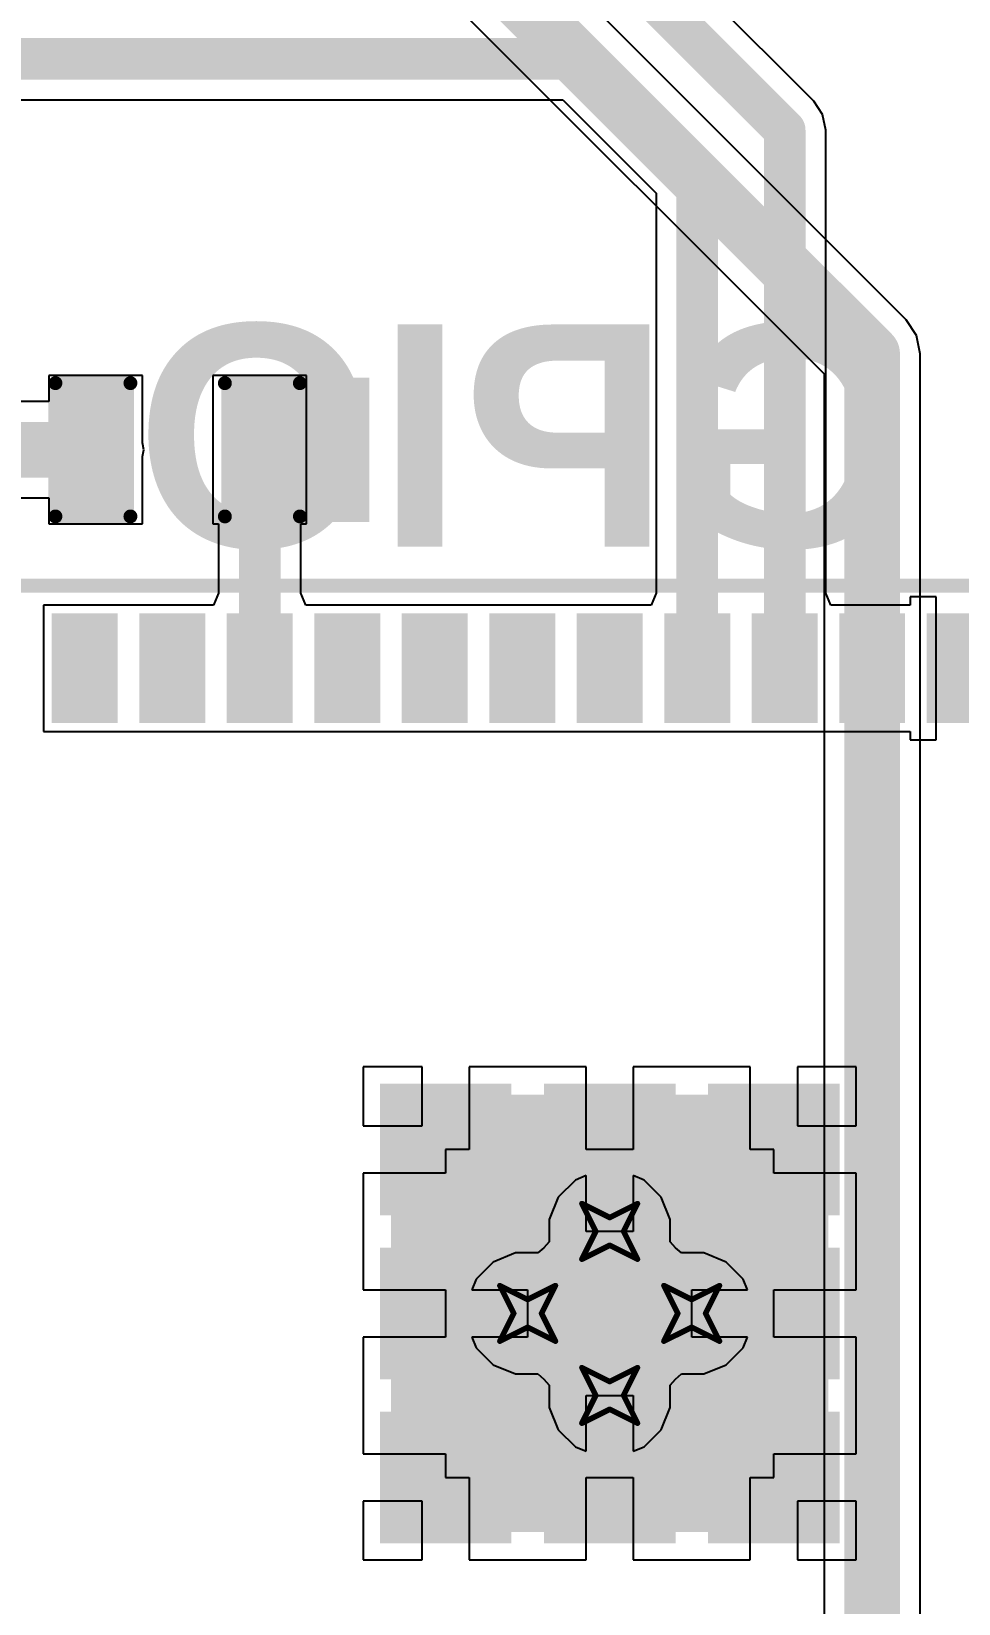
# Model space of a CAD drawing. Header units: inches. Extents: x -0.4 to 12.9, y -0.9 to 6.
# Drawn here: x 2.653 to 2.986, y 1.544 to 2.11 of the extents above; entities that cross this region are included whole.
import ezdxf

# ---------------------------------------------------------------- set-up
doc = ezdxf.new("R2010")
doc.units = ezdxf.units.IN
doc.header["$MEASUREMENT"] = 0
for name, color, linetype in [('Bottom Layer', 5, 'Continuous'), ('Bottom Overlay', 54, 'Continuous'), ('Bottom Paste', 16, 'Continuous'), ('Bottom Solder', 6, 'Continuous'), ('Drill Drawing', 1, 'Continuous'), ('Keep-Out Layer', 6, 'Continuous'), ('Top Layer', 1, 'Continuous'), ('Top Solder', 216, 'Continuous'), ('Via Holes', 16, 'Continuous')]:
    doc.layers.add(name, color=color, linetype=linetype)
doc.styles.add('Arial_Bold', font='', dxfattribs={"height": 0.2})
doc.styles.get('Arial_Bold').set_extended_font_data('Arial', bold=True)

# ---------------------------------------------------------------- blocks, each defined once
blk = doc.blocks.new('ESP32_MINI_1_N4_B_5')
at = {"layer": 'Bottom Layer'}
for points in [[(-0.2126, 0.22244), (-0.2126, 0.25394), (-0.19685, 0.25394), (-0.19685, 0.22244)], [(-0.1811, 0.22244), (-0.1811, 0.25394), (-0.16535, 0.25394), (-0.16535, 0.22244)], [(-0.14961, 0.22244), (-0.14961, 0.25394), (-0.13386, 0.25394), (-0.13386, 0.22244)], [(-0.11811, 0.22244), (-0.11811, 0.25394), (-0.10236, 0.25394), (-0.10236, 0.22244)], [(-0.08661, 0.22244), (-0.08661, 0.25394), (-0.07087, 0.25394), (-0.07087, 0.22244)], [(-0.05512, 0.22244), (-0.05512, 0.25394), (-0.03937, 0.25394), (-0.03937, 0.22244)], [(-0.02362, 0.22244), (-0.02362, 0.25394), (-0.00787, 0.25394), (-0.00787, 0.22244)], [(0.00787, 0.22244), (0.00787, 0.25394), (0.02362, 0.25394), (0.02362, 0.22244)], [(0.03937, 0.22244), (0.03937, 0.25394), (0.05512, 0.25394), (0.05512, 0.22244)], [(0.07087, 0.22244), (0.07087, 0.25394), (0.08661, 0.25394), (0.08661, 0.22244)], [(0.10236, 0.22244), (0.10236, 0.25394), (0.11811, 0.25394), (0.11811, 0.22244)], [(0.13386, 0.22244), (0.13386, 0.25394), (0.14961, 0.25394), (0.14961, 0.22244)], [(0.16535, 0.22244), (0.16535, 0.25394), (0.1811, 0.25394), (0.1811, 0.22244)], [(0.19685, 0.22244), (0.19685, 0.25394), (0.2126, 0.25394), (0.2126, 0.22244)], [(-0.24803, 0.19685), (-0.21654, 0.19685), (-0.21654, 0.1811), (-0.24803, 0.1811)], [(0.21654, 0.19685), (0.24803, 0.19685), (0.24803, 0.1811), (0.21654, 0.1811)], [(-0.24803, 0.16535), (-0.21654, 0.16535), (-0.21654, 0.14961), (-0.24803, 0.14961)], [(0.21654, 0.16535), (0.24803, 0.16535), (0.24803, 0.14961), (0.21654, 0.14961)], [(-0.24803, 0.13386), (-0.21654, 0.13386), (-0.21654, 0.11811), (-0.24803, 0.11811)], [(0.21654, 0.13386), (0.24803, 0.13386), (0.24803, 0.11811), (0.21654, 0.11811)], [(-0.24803, 0.10236), (-0.21654, 0.10236), (-0.21654, 0.08661), (-0.24803, 0.08661)], [(0.21654, 0.10236), (0.24803, 0.10236), (0.24803, 0.08661), (0.21654, 0.08661)], [(-0.07874, 0.03937), (-0.07874, 0.07874), (-0.03937, 0.07874), (-0.03937, 0.03937)], [(-0.01969, 0.03937), (-0.01969, 0.07874), (0.01969, 0.07874), (0.01969, 0.03937)], [(0.03937, 0.03937), (0.03937, 0.07874), (0.07874, 0.07874), (0.07874, 0.03937)], [(-0.24803, 0.07087), (-0.21654, 0.07087), (-0.21654, 0.05512), (-0.24803, 0.05512)], [(0.21654, 0.07087), (0.24803, 0.07087), (0.24803, 0.05512), (0.21654, 0.05512)], [(-0.24803, 0.03937), (-0.21654, 0.03937), (-0.21654, 0.02362), (-0.24803, 0.02362)], [(0.21654, 0.03937), (0.24803, 0.03937), (0.24803, 0.02362), (0.21654, 0.02362)], [(-0.03937, -0.01969), (-0.07874, -0.01969), (-0.07874, 0.01969), (-0.03937, 0.01969)], [(-0.01969, 0.01969), (0.01969, 0.01969), (0.01969, -0.01969), (-0.01969, -0.01969)], [(0.03937, 0.01969), (0.07874, 0.01969), (0.07874, -0.01969), (0.03937, -0.01969)], [(-0.24803, 0.00787), (-0.21654, 0.00787), (-0.21654, -0.00787), (-0.24803, -0.00787)], [(0.21654, 0.00787), (0.24803, 0.00787), (0.24803, -0.00787), (0.21654, -0.00787)], [(-0.24803, -0.02362), (-0.21654, -0.02362), (-0.21654, -0.03937), (-0.24803, -0.03937)], [(0.21654, -0.02362), (0.24803, -0.02362), (0.24803, -0.03937), (0.21654, -0.03937)], [(-0.03937, -0.03937), (-0.03937, -0.07874), (-0.07874, -0.07874), (-0.07874, -0.03937)], [(0.01969, -0.03937), (0.01969, -0.07874), (-0.01969, -0.07874), (-0.01969, -0.03937)], [(0.07874, -0.03937), (0.07874, -0.07874), (0.03937, -0.07874), (0.03937, -0.03937)], [(-0.24803, -0.05512), (-0.21654, -0.05512), (-0.21654, -0.07087), (-0.24803, -0.07087)], [(0.21654, -0.05512), (0.24803, -0.05512), (0.24803, -0.07087), (0.21654, -0.07087)], [(-0.24803, -0.08661), (-0.21654, -0.08661), (-0.21654, -0.10236), (-0.24803, -0.10236)], [(0.21654, -0.08661), (0.24803, -0.08661), (0.24803, -0.10236), (0.21654, -0.10236)], [(-0.24803, -0.11811), (-0.21654, -0.11811), (-0.21654, -0.13386), (-0.24803, -0.13386)], [(0.21654, -0.11811), (0.24803, -0.11811), (0.24803, -0.13386), (0.21654, -0.13386)], [(-0.24803, -0.14961), (-0.21654, -0.14961), (-0.21654, -0.16535), (-0.24803, -0.16535)], [(0.21654, -0.14961), (0.24803, -0.14961), (0.24803, -0.16535), (0.21654, -0.16535)], [(-0.24803, -0.1811), (-0.21654, -0.1811), (-0.21654, -0.19685), (-0.24803, -0.19685)], [(0.21654, -0.1811), (0.24803, -0.1811), (0.24803, -0.19685), (0.21654, -0.19685)], [(-0.19685, -0.22244), (-0.19685, -0.25394), (-0.2126, -0.25394), (-0.2126, -0.22244)], [(-0.16535, -0.22244), (-0.16535, -0.25394), (-0.1811, -0.25394), (-0.1811, -0.22244)], [(-0.13386, -0.22244), (-0.13386, -0.25394), (-0.14961, -0.25394), (-0.14961, -0.22244)], [(-0.10236, -0.22244), (-0.10236, -0.25394), (-0.11811, -0.25394), (-0.11811, -0.22244)], [(-0.07087, -0.22244), (-0.07087, -0.25394), (-0.08661, -0.25394), (-0.08661, -0.22244)], [(-0.03937, -0.22244), (-0.03937, -0.25394), (-0.05512, -0.25394), (-0.05512, -0.22244)], [(-0.00787, -0.22244), (-0.00787, -0.25394), (-0.02362, -0.25394), (-0.02362, -0.22244)], [(0.02362, -0.22244), (0.02362, -0.25394), (0.00787, -0.25394), (0.00787, -0.22244)], [(0.05512, -0.22244), (0.05512, -0.25394), (0.03937, -0.25394), (0.03937, -0.22244)], [(0.08661, -0.22244), (0.08661, -0.25394), (0.07087, -0.25394), (0.07087, -0.22244)], [(0.11811, -0.22244), (0.11811, -0.25394), (0.10236, -0.25394), (0.10236, -0.22244)], [(0.14961, -0.22244), (0.14961, -0.25394), (0.13386, -0.25394), (0.13386, -0.22244)], [(0.1811, -0.22244), (0.1811, -0.25394), (0.16535, -0.25394), (0.16535, -0.22244)], [(0.2126, -0.22244), (0.2126, -0.25394), (0.19685, -0.25394), (0.19685, -0.22244)]]:
    blk.add_hatch(color=5, dxfattribs=at).paths.add_polyline_path(points)
at = {"layer": 'Bottom Overlay'}
for points in [[(-0.21202, -0.20173), (-0.19402, -0.20173), (-0.19402, -0.1761), (-0.21202, -0.1761)], [(-0.213, -0.46499), (-0.185, -0.46499), (-0.185, -0.30099), (-0.213, -0.30099)], [(-0.116, -0.30099), (-0.144, -0.30099), (-0.144, -0.46499), (-0.116, -0.46499)], [(-0.04, -0.38599), (0.06, -0.38599), (0.06, -0.36499), (-0.04, -0.36499)], [(-0.04, -0.36499), (-0.04, -0.46499), (-0.019, -0.46499), (-0.019, -0.36499)], [(0.039, -0.36499), (0.039, -0.46499), (0.06, -0.46499), (0.06, -0.36499)], [(0.118, -0.38599), (0.218, -0.38599), (0.218, -0.36499), (0.118, -0.36499)], [(0.139, -0.46499), (0.139, -0.36499), (0.118, -0.36499), (0.118, -0.46499)], [(0.197, -0.36499), (0.197, -0.46499), (0.218, -0.46499), (0.218, -0.36499)], [(-0.213, -0.46499), (-0.116, -0.46499), (-0.116, -0.44399), (-0.213, -0.44399)], [(-0.119, -0.46499), (-0.019, -0.46499), (-0.019, -0.44399), (-0.119, -0.44399)], [(0.039, -0.46499), (0.139, -0.46499), (0.139, -0.44399), (0.039, -0.44399)]]:
    blk.add_hatch(color=54, dxfattribs=at).paths.add_polyline_path(points)
at = {"layer": 'Bottom Paste'}
for points in [[(-0.2126, 0.22244), (-0.2126, 0.25394), (-0.19685, 0.25394), (-0.19685, 0.22244)], [(-0.1811, 0.22244), (-0.1811, 0.25394), (-0.16535, 0.25394), (-0.16535, 0.22244)], [(-0.14961, 0.22244), (-0.14961, 0.25394), (-0.13386, 0.25394), (-0.13386, 0.22244)], [(-0.11811, 0.22244), (-0.11811, 0.25394), (-0.10236, 0.25394), (-0.10236, 0.22244)], [(-0.08661, 0.22244), (-0.08661, 0.25394), (-0.07087, 0.25394), (-0.07087, 0.22244)], [(-0.05512, 0.22244), (-0.05512, 0.25394), (-0.03937, 0.25394), (-0.03937, 0.22244)], [(-0.02362, 0.22244), (-0.02362, 0.25394), (-0.00787, 0.25394), (-0.00787, 0.22244)], [(0.00787, 0.22244), (0.00787, 0.25394), (0.02362, 0.25394), (0.02362, 0.22244)], [(0.03937, 0.22244), (0.03937, 0.25394), (0.05512, 0.25394), (0.05512, 0.22244)], [(0.07087, 0.22244), (0.07087, 0.25394), (0.08661, 0.25394), (0.08661, 0.22244)], [(0.10236, 0.22244), (0.10236, 0.25394), (0.11811, 0.25394), (0.11811, 0.22244)], [(0.13386, 0.22244), (0.13386, 0.25394), (0.14961, 0.25394), (0.14961, 0.22244)], [(0.16535, 0.22244), (0.16535, 0.25394), (0.1811, 0.25394), (0.1811, 0.22244)], [(0.19685, 0.22244), (0.19685, 0.25394), (0.2126, 0.25394), (0.2126, 0.22244)], [(-0.24803, 0.19685), (-0.21654, 0.19685), (-0.21654, 0.1811), (-0.24803, 0.1811)], [(0.21654, 0.19685), (0.24803, 0.19685), (0.24803, 0.1811), (0.21654, 0.1811)], [(-0.24803, 0.16535), (-0.21654, 0.16535), (-0.21654, 0.14961), (-0.24803, 0.14961)], [(0.21654, 0.16535), (0.24803, 0.16535), (0.24803, 0.14961), (0.21654, 0.14961)], [(-0.24803, 0.13386), (-0.21654, 0.13386), (-0.21654, 0.11811), (-0.24803, 0.11811)], [(0.21654, 0.13386), (0.24803, 0.13386), (0.24803, 0.11811), (0.21654, 0.11811)], [(-0.24803, 0.10236), (-0.21654, 0.10236), (-0.21654, 0.08661), (-0.24803, 0.08661)], [(0.21654, 0.10236), (0.24803, 0.10236), (0.24803, 0.08661), (0.21654, 0.08661)], [(-0.07874, 0.03937), (-0.07874, 0.07874), (-0.03937, 0.07874), (-0.03937, 0.03937)], [(-0.01969, 0.03937), (-0.01969, 0.07874), (0.01969, 0.07874), (0.01969, 0.03937)], [(0.03937, 0.03937), (0.03937, 0.07874), (0.07874, 0.07874), (0.07874, 0.03937)], [(-0.24803, 0.07087), (-0.21654, 0.07087), (-0.21654, 0.05512), (-0.24803, 0.05512)], [(0.21654, 0.07087), (0.24803, 0.07087), (0.24803, 0.05512), (0.21654, 0.05512)], [(-0.24803, 0.03937), (-0.21654, 0.03937), (-0.21654, 0.02362), (-0.24803, 0.02362)], [(0.21654, 0.03937), (0.24803, 0.03937), (0.24803, 0.02362), (0.21654, 0.02362)], [(-0.03937, -0.01969), (-0.07874, -0.01969), (-0.07874, 0.01969), (-0.03937, 0.01969)], [(-0.01969, 0.01969), (0.01969, 0.01969), (0.01969, -0.01969), (-0.01969, -0.01969)], [(0.03937, 0.01969), (0.07874, 0.01969), (0.07874, -0.01969), (0.03937, -0.01969)], [(-0.24803, 0.00787), (-0.21654, 0.00787), (-0.21654, -0.00787), (-0.24803, -0.00787)], [(0.21654, 0.00787), (0.24803, 0.00787), (0.24803, -0.00787), (0.21654, -0.00787)], [(-0.24803, -0.02362), (-0.21654, -0.02362), (-0.21654, -0.03937), (-0.24803, -0.03937)], [(0.21654, -0.02362), (0.24803, -0.02362), (0.24803, -0.03937), (0.21654, -0.03937)], [(-0.03937, -0.03937), (-0.03937, -0.07874), (-0.07874, -0.07874), (-0.07874, -0.03937)], [(0.01969, -0.03937), (0.01969, -0.07874), (-0.01969, -0.07874), (-0.01969, -0.03937)], [(0.07874, -0.03937), (0.07874, -0.07874), (0.03937, -0.07874), (0.03937, -0.03937)], [(-0.24803, -0.05512), (-0.21654, -0.05512), (-0.21654, -0.07087), (-0.24803, -0.07087)], [(0.21654, -0.05512), (0.24803, -0.05512), (0.24803, -0.07087), (0.21654, -0.07087)], [(-0.24803, -0.08661), (-0.21654, -0.08661), (-0.21654, -0.10236), (-0.24803, -0.10236)], [(0.21654, -0.08661), (0.24803, -0.08661), (0.24803, -0.10236), (0.21654, -0.10236)], [(-0.24803, -0.11811), (-0.21654, -0.11811), (-0.21654, -0.13386), (-0.24803, -0.13386)], [(0.21654, -0.11811), (0.24803, -0.11811), (0.24803, -0.13386), (0.21654, -0.13386)], [(-0.24803, -0.14961), (-0.21654, -0.14961), (-0.21654, -0.16535), (-0.24803, -0.16535)], [(0.21654, -0.14961), (0.24803, -0.14961), (0.24803, -0.16535), (0.21654, -0.16535)], [(-0.24803, -0.1811), (-0.21654, -0.1811), (-0.21654, -0.19685), (-0.24803, -0.19685)], [(0.21654, -0.1811), (0.24803, -0.1811), (0.24803, -0.19685), (0.21654, -0.19685)], [(-0.19685, -0.22244), (-0.19685, -0.25394), (-0.2126, -0.25394), (-0.2126, -0.22244)], [(-0.16535, -0.22244), (-0.16535, -0.25394), (-0.1811, -0.25394), (-0.1811, -0.22244)], [(-0.13386, -0.22244), (-0.13386, -0.25394), (-0.14961, -0.25394), (-0.14961, -0.22244)], [(-0.10236, -0.22244), (-0.10236, -0.25394), (-0.11811, -0.25394), (-0.11811, -0.22244)], [(-0.07087, -0.22244), (-0.07087, -0.25394), (-0.08661, -0.25394), (-0.08661, -0.22244)], [(-0.03937, -0.22244), (-0.03937, -0.25394), (-0.05512, -0.25394), (-0.05512, -0.22244)], [(-0.00787, -0.22244), (-0.00787, -0.25394), (-0.02362, -0.25394), (-0.02362, -0.22244)], [(0.02362, -0.22244), (0.02362, -0.25394), (0.00787, -0.25394), (0.00787, -0.22244)], [(0.05512, -0.22244), (0.05512, -0.25394), (0.03937, -0.25394), (0.03937, -0.22244)], [(0.08661, -0.22244), (0.08661, -0.25394), (0.07087, -0.25394), (0.07087, -0.22244)], [(0.11811, -0.22244), (0.11811, -0.25394), (0.10236, -0.25394), (0.10236, -0.22244)], [(0.14961, -0.22244), (0.14961, -0.25394), (0.13386, -0.25394), (0.13386, -0.22244)], [(0.1811, -0.22244), (0.1811, -0.25394), (0.16535, -0.25394), (0.16535, -0.22244)], [(0.2126, -0.22244), (0.2126, -0.25394), (0.19685, -0.25394), (0.19685, -0.22244)]]:
    blk.add_hatch(color=16, dxfattribs=at).paths.add_polyline_path(points)
at = {"layer": 'Bottom Solder'}
for points in [[(-0.2166, 0.21844), (-0.2166, 0.25794), (-0.19285, 0.25794), (-0.19285, 0.21844)], [(-0.1851, 0.21844), (-0.1851, 0.25794), (-0.16135, 0.25794), (-0.16135, 0.21844)], [(-0.15361, 0.21844), (-0.15361, 0.25794), (-0.12986, 0.25794), (-0.12986, 0.21844)], [(-0.12211, 0.21844), (-0.12211, 0.25794), (-0.09836, 0.25794), (-0.09836, 0.21844)], [(-0.09061, 0.21844), (-0.09061, 0.25794), (-0.06687, 0.25794), (-0.06687, 0.21844)], [(-0.05912, 0.21844), (-0.05912, 0.25794), (-0.03537, 0.25794), (-0.03537, 0.21844)], [(-0.02762, 0.21844), (-0.02762, 0.25794), (-0.00387, 0.25794), (-0.00387, 0.21844)], [(0.00387, 0.21844), (0.00387, 0.25794), (0.02762, 0.25794), (0.02762, 0.21844)], [(0.03537, 0.21844), (0.03537, 0.25794), (0.05912, 0.25794), (0.05912, 0.21844)], [(0.06687, 0.21844), (0.06687, 0.25794), (0.09061, 0.25794), (0.09061, 0.21844)], [(0.09836, 0.21844), (0.09836, 0.25794), (0.12211, 0.25794), (0.12211, 0.21844)], [(0.12986, 0.21844), (0.12986, 0.25794), (0.15361, 0.25794), (0.15361, 0.21844)], [(0.16135, 0.21844), (0.16135, 0.25794), (0.1851, 0.25794), (0.1851, 0.21844)], [(0.19285, 0.21844), (0.19285, 0.25794), (0.2166, 0.25794), (0.2166, 0.21844)], [(-0.25203, 0.20085), (-0.21254, 0.20085), (-0.21254, 0.1771), (-0.25203, 0.1771)], [(0.21254, 0.20085), (0.25203, 0.20085), (0.25203, 0.1771), (0.21254, 0.1771)], [(-0.25203, 0.16935), (-0.21254, 0.16935), (-0.21254, 0.14561), (-0.25203, 0.14561)], [(0.21254, 0.16935), (0.25203, 0.16935), (0.25203, 0.14561), (0.21254, 0.14561)], [(-0.25203, 0.13786), (-0.21254, 0.13786), (-0.21254, 0.11411), (-0.25203, 0.11411)], [(0.21254, 0.13786), (0.25203, 0.13786), (0.25203, 0.11411), (0.21254, 0.11411)], [(-0.25203, 0.10636), (-0.21254, 0.10636), (-0.21254, 0.08261), (-0.25203, 0.08261)], [(0.21254, 0.10636), (0.25203, 0.10636), (0.25203, 0.08261), (0.21254, 0.08261)], [(-0.08274, 0.03537), (-0.08274, 0.08274), (-0.03537, 0.08274), (-0.03537, 0.03537)], [(-0.02369, 0.03537), (-0.02369, 0.08274), (0.02369, 0.08274), (0.02369, 0.03537)], [(0.03537, 0.03537), (0.03537, 0.08274), (0.08274, 0.08274), (0.08274, 0.03537)], [(-0.25203, 0.07487), (-0.21254, 0.07487), (-0.21254, 0.05112), (-0.25203, 0.05112)], [(0.21254, 0.07487), (0.25203, 0.07487), (0.25203, 0.05112), (0.21254, 0.05112)], [(-0.25203, 0.04337), (-0.21254, 0.04337), (-0.21254, 0.01962), (-0.25203, 0.01962)], [(0.21254, 0.04337), (0.25203, 0.04337), (0.25203, 0.01962), (0.21254, 0.01962)], [(-0.03537, -0.02369), (-0.08274, -0.02369), (-0.08274, 0.02369), (-0.03537, 0.02369)], [(-0.02369, 0.02369), (0.02369, 0.02369), (0.02369, -0.02369), (-0.02369, -0.02369)], [(0.03537, 0.02369), (0.08274, 0.02369), (0.08274, -0.02369), (0.03537, -0.02369)], [(-0.25203, 0.01187), (-0.21254, 0.01187), (-0.21254, -0.01187), (-0.25203, -0.01187)], [(0.21254, 0.01187), (0.25203, 0.01187), (0.25203, -0.01187), (0.21254, -0.01187)], [(-0.25203, -0.01962), (-0.21254, -0.01962), (-0.21254, -0.04337), (-0.25203, -0.04337)], [(0.21254, -0.01962), (0.25203, -0.01962), (0.25203, -0.04337), (0.21254, -0.04337)], [(-0.03537, -0.03537), (-0.03537, -0.08274), (-0.08274, -0.08274), (-0.08274, -0.03537)], [(0.02369, -0.03537), (0.02369, -0.08274), (-0.02369, -0.08274), (-0.02369, -0.03537)], [(0.08274, -0.03537), (0.08274, -0.08274), (0.03537, -0.08274), (0.03537, -0.03537)], [(-0.25203, -0.05112), (-0.21254, -0.05112), (-0.21254, -0.07487), (-0.25203, -0.07487)], [(0.21254, -0.05112), (0.25203, -0.05112), (0.25203, -0.07487), (0.21254, -0.07487)], [(-0.25203, -0.08261), (-0.21254, -0.08261), (-0.21254, -0.10636), (-0.25203, -0.10636)], [(0.21254, -0.08261), (0.25203, -0.08261), (0.25203, -0.10636), (0.21254, -0.10636)], [(-0.25203, -0.11411), (-0.21254, -0.11411), (-0.21254, -0.13786), (-0.25203, -0.13786)], [(0.21254, -0.11411), (0.25203, -0.11411), (0.25203, -0.13786), (0.21254, -0.13786)], [(-0.25203, -0.14561), (-0.21254, -0.14561), (-0.21254, -0.16935), (-0.25203, -0.16935)], [(0.21254, -0.14561), (0.25203, -0.14561), (0.25203, -0.16935), (0.21254, -0.16935)], [(-0.25203, -0.1771), (-0.21254, -0.1771), (-0.21254, -0.20085), (-0.25203, -0.20085)], [(0.21254, -0.1771), (0.25203, -0.1771), (0.25203, -0.20085), (0.21254, -0.20085)], [(-0.19285, -0.21844), (-0.19285, -0.25794), (-0.2166, -0.25794), (-0.2166, -0.21844)], [(-0.16135, -0.21844), (-0.16135, -0.25794), (-0.1851, -0.25794), (-0.1851, -0.21844)], [(-0.12986, -0.21844), (-0.12986, -0.25794), (-0.15361, -0.25794), (-0.15361, -0.21844)], [(-0.09836, -0.21844), (-0.09836, -0.25794), (-0.12211, -0.25794), (-0.12211, -0.21844)], [(-0.06687, -0.21844), (-0.06687, -0.25794), (-0.09061, -0.25794), (-0.09061, -0.21844)], [(-0.03537, -0.21844), (-0.03537, -0.25794), (-0.05912, -0.25794), (-0.05912, -0.21844)], [(-0.00387, -0.21844), (-0.00387, -0.25794), (-0.02762, -0.25794), (-0.02762, -0.21844)], [(0.02762, -0.21844), (0.02762, -0.25794), (0.00387, -0.25794), (0.00387, -0.21844)], [(0.05912, -0.21844), (0.05912, -0.25794), (0.03537, -0.25794), (0.03537, -0.21844)], [(0.09061, -0.21844), (0.09061, -0.25794), (0.06687, -0.25794), (0.06687, -0.21844)], [(0.12211, -0.21844), (0.12211, -0.25794), (0.09836, -0.25794), (0.09836, -0.21844)], [(0.15361, -0.21844), (0.15361, -0.25794), (0.12986, -0.25794), (0.12986, -0.21844)], [(0.1851, -0.21844), (0.1851, -0.25794), (0.16135, -0.25794), (0.16135, -0.21844)], [(0.2166, -0.21844), (0.2166, -0.25794), (0.19285, -0.25794), (0.19285, -0.21844)]]:
    blk.add_hatch(color=6, dxfattribs=at).paths.add_polyline_path(points)
at = {"layer": 'Keep-Out Layer'}
blk.add_hatch(color=6, dxfattribs=at).paths.add_polyline_path([(-0.259, -0.48099), (0.26, -0.48099), (0.26, -0.28399), (-0.259, -0.28399)])
at = {"layer": 'Bottom Overlay'}
for points in [[(-0.261, 0.268, 0.005, 0.005, 0), (0.262, 0.268, 0.005, 0.005, 0)], [(-0.261, 0.268, 0.005, 0.005, 0), (-0.261, -0.2815, 0.005, 0.005, 0)], [(0.262, 0.268, 0.005, 0.005, 0), (0.262, -0.2815, 0.005, 0.005, 0)], [(-0.262, -0.185, 0.01181, 0.01181, 0), (-0.257, -0.19, 0.01181, 0.01181, 0)], [(-0.262, -0.185, 0.01181, 0.01181, 0), (-0.262, -0.195, 0.01181, 0.01181, 0)], [(-0.257, -0.19, 0.01181, 0.01181, 0), (-0.262, -0.195, 0.01181, 0.01181, 0)], [(-0.261, -0.2815, 0.005, 0.005, 0), (-0.261, -0.483, 0.005, 0.005, 0)], [(-0.261, -0.2815, 0.005, 0.005, 0), (0.2615, -0.2815, 0.005, 0.005, 0)], [(0.262, -0.2815, 0.005, 0.005, 0), (0.262, -0.483, 0.005, 0.005, 0)], [(-0.261, -0.483, 0.005, 0.005, 0), (0.262, -0.483, 0.005, 0.005, 0)]]:
    blk.add_lwpolyline(points, format="xyseb", dxfattribs=at)
for points in [[(-0.26225, 0.268, 0.0025, 0.0025, 1), (-0.25975, 0.268, 0.0025, 0.0025, 1)], [(-0.26225, 0.268, 0.0025, 0.0025, 1), (-0.25975, 0.268, 0.0025, 0.0025, 1)], [(0.26075, 0.268, 0.0025, 0.0025, 1), (0.26325, 0.268, 0.0025, 0.0025, 1)], [(0.26075, 0.268, 0.0025, 0.0025, 1), (0.26325, 0.268, 0.0025, 0.0025, 1)], [(-0.26495, -0.185, 0.00591, 0.00591, 1), (-0.25905, -0.185, 0.00591, 0.00591, 1)], [(-0.26495, -0.185, 0.00591, 0.00591, 1), (-0.25905, -0.185, 0.00591, 0.00591, 1)], [(-0.25995, -0.19, 0.00591, 0.00591, 1), (-0.25405, -0.19, 0.00591, 0.00591, 1)], [(-0.25995, -0.19, 0.00591, 0.00591, 1), (-0.25405, -0.19, 0.00591, 0.00591, 1)], [(-0.26495, -0.195, 0.00591, 0.00591, 1), (-0.25905, -0.195, 0.00591, 0.00591, 1)], [(-0.26495, -0.195, 0.00591, 0.00591, 1), (-0.25905, -0.195, 0.00591, 0.00591, 1)], [(-0.26225, -0.2815, 0.0025, 0.0025, 1), (-0.25975, -0.2815, 0.0025, 0.0025, 1)], [(-0.26225, -0.2815, 0.0025, 0.0025, 1), (-0.25975, -0.2815, 0.0025, 0.0025, 1)], [(-0.26225, -0.2815, 0.0025, 0.0025, 1), (-0.25975, -0.2815, 0.0025, 0.0025, 1)], [(0.26025, -0.2815, 0.0025, 0.0025, 1), (0.26275, -0.2815, 0.0025, 0.0025, 1)], [(0.26075, -0.2815, 0.0025, 0.0025, 1), (0.26325, -0.2815, 0.0025, 0.0025, 1)], [(0.26075, -0.2815, 0.0025, 0.0025, 1), (0.26325, -0.2815, 0.0025, 0.0025, 1)], [(-0.26225, -0.483, 0.0025, 0.0025, 1), (-0.25975, -0.483, 0.0025, 0.0025, 1)], [(-0.26225, -0.483, 0.0025, 0.0025, 1), (-0.25975, -0.483, 0.0025, 0.0025, 1)], [(0.26075, -0.483, 0.0025, 0.0025, 1), (0.26325, -0.483, 0.0025, 0.0025, 1)], [(0.26075, -0.483, 0.0025, 0.0025, 1), (0.26325, -0.483, 0.0025, 0.0025, 1)]]:
    blk.add_lwpolyline(points, format="xyseb", close=True, dxfattribs=at)
blk = doc.blocks.new('LED_0603_B_31')
at = {"layer": 'Bottom Layer'}
for points in [[(-0.03937, 0.01969), (-0.01969, 0.01969), (-0.01969, -0.01969), (-0.03937, -0.01969)], [(0.01969, 0.01969), (0.03937, 0.01969), (0.03937, -0.01969), (0.01969, -0.01969)]]:
    blk.add_hatch(color=5, dxfattribs=at).paths.add_polyline_path(points)
at = {"layer": 'Bottom Overlay'}
blk.add_hatch(color=54, dxfattribs=at).paths.add_polyline_path([(0.044, -0.026), (0.069, -0.026), (0.069, 0.026), (0.044, 0.026)])
at = {"layer": 'Bottom Paste'}
for points in [[(-0.03937, 0.01969), (-0.01969, 0.01969), (-0.01969, -0.01969), (-0.03937, -0.01969)], [(0.01969, 0.01969), (0.03937, 0.01969), (0.03937, -0.01969), (0.01969, -0.01969)]]:
    blk.add_hatch(color=16, dxfattribs=at).paths.add_polyline_path(points)
at = {"layer": 'Bottom Solder'}
for points in [[(-0.04337, 0.02369), (-0.01569, 0.02369), (-0.01569, -0.02369), (-0.04337, -0.02369)], [(0.01569, 0.02369), (0.04337, 0.02369), (0.04337, -0.02369), (0.01569, -0.02369)]]:
    blk.add_hatch(color=6, dxfattribs=at).paths.add_polyline_path(points)
at = {"layer": 'Bottom Overlay'}
for points in [[(-0.044, 0.024, 0.005, 0.005, 0), (-0.017, 0.024, 0.005, 0.005, 0)], [(-0.044, -0.024, 0.005, 0.005, 0), (-0.044, 0.024, 0.005, 0.005, 0)], [(0.017, 0.024, 0.005, 0.005, 0), (0.044, 0.024, 0.005, 0.005, 0)], [(0.044, -0.024, 0.005, 0.005, 0), (0.044, 0.024, 0.005, 0.005, 0)], [(-0.044, -0.024, 0.005, 0.005, 0), (-0.017, -0.024, 0.005, 0.005, 0)], [(0.017, -0.024, 0.005, 0.005, 0), (0.044, -0.024, 0.005, 0.005, 0)]]:
    blk.add_lwpolyline(points, format="xyseb", dxfattribs=at)
for points in [[(-0.04525, 0.024, 0.0025, 0.0025, 1), (-0.04275, 0.024, 0.0025, 0.0025, 1)], [(-0.04525, 0.024, 0.0025, 0.0025, 1), (-0.04275, 0.024, 0.0025, 0.0025, 1)], [(-0.01825, 0.024, 0.0025, 0.0025, 1), (-0.01575, 0.024, 0.0025, 0.0025, 1)], [(0.01575, 0.024, 0.0025, 0.0025, 1), (0.01825, 0.024, 0.0025, 0.0025, 1)], [(0.04275, 0.024, 0.0025, 0.0025, 1), (0.04525, 0.024, 0.0025, 0.0025, 1)], [(0.04275, 0.024, 0.0025, 0.0025, 1), (0.04525, 0.024, 0.0025, 0.0025, 1)], [(-0.04525, -0.024, 0.0025, 0.0025, 1), (-0.04275, -0.024, 0.0025, 0.0025, 1)], [(-0.04525, -0.024, 0.0025, 0.0025, 1), (-0.04275, -0.024, 0.0025, 0.0025, 1)], [(-0.01825, -0.024, 0.0025, 0.0025, 1), (-0.01575, -0.024, 0.0025, 0.0025, 1)], [(0.01575, -0.024, 0.0025, 0.0025, 1), (0.01825, -0.024, 0.0025, 0.0025, 1)], [(0.04275, -0.024, 0.0025, 0.0025, 1), (0.04525, -0.024, 0.0025, 0.0025, 1)], [(0.04275, -0.024, 0.0025, 0.0025, 1), (0.04525, -0.024, 0.0025, 0.0025, 1)]]:
    blk.add_lwpolyline(points, format="xyseb", close=True, dxfattribs=at)

msp = doc.modelspace()

# ---------------------------------------------------------------- hatches: boundary and pattern name
at = {"layer": 'Bottom Layer'}
msp.add_hatch(color=5, dxfattribs=at).paths.add_polyline_path([(2.78195, 1.56957), (2.93944, 1.56957), (2.93944, 1.72705), (2.78195, 1.72705)])
h = msp.add_hatch(color=5, dxfattribs=at)
edge = h.paths.add_edge_path()
edge.add_arc((2.8607, 1.67783), 0.01181, 0, 360)
h = msp.add_hatch(color=5, dxfattribs=at)
edge = h.paths.add_edge_path()
edge.add_arc((2.83117, 1.64831), 0.01181, 0, 360)
h = msp.add_hatch(color=5, dxfattribs=at)
edge = h.paths.add_edge_path()
edge.add_arc((2.89022, 1.64831), 0.01181, 0, 360)
h = msp.add_hatch(color=5, dxfattribs=at)
edge = h.paths.add_edge_path()
edge.add_arc((2.8607, 1.61878), 0.01181, 0, 360)
at = {"layer": 'Bottom Solder'}
h = msp.add_hatch(color=6, dxfattribs=at)
edge = h.paths.add_edge_path()
edge.add_arc((2.8607, 1.67783), 0.01581, 0, 360)
h = msp.add_hatch(color=6, dxfattribs=at)
edge = h.paths.add_edge_path()
edge.add_arc((2.83117, 1.64831), 0.01581, 0, 360)
h = msp.add_hatch(color=6, dxfattribs=at)
edge = h.paths.add_edge_path()
edge.add_arc((2.89022, 1.64831), 0.01581, 0, 360)
h = msp.add_hatch(color=6, dxfattribs=at)
edge = h.paths.add_edge_path()
edge.add_arc((2.8607, 1.61878), 0.01581, 0, 360)
at = {"layer": 'Top Layer'}
h = msp.add_hatch(color=1, dxfattribs=at)
edge = h.paths.add_edge_path()
edge.add_arc((2.8607, 1.67783), 0.01181, 0, 360)
h = msp.add_hatch(color=1, dxfattribs=at)
edge = h.paths.add_edge_path()
edge.add_arc((2.83117, 1.64831), 0.01181, 0, 360)
h = msp.add_hatch(color=1, dxfattribs=at)
edge = h.paths.add_edge_path()
edge.add_arc((2.89022, 1.64831), 0.01181, 0, 360)
h = msp.add_hatch(color=1, dxfattribs=at)
edge = h.paths.add_edge_path()
edge.add_arc((2.8607, 1.61878), 0.01181, 0, 360)
at = {"layer": 'Top Solder'}
h = msp.add_hatch(color=216, dxfattribs=at)
edge = h.paths.add_edge_path()
edge.add_arc((2.8607, 1.67783), 0.01581, 0, 360)
h = msp.add_hatch(color=216, dxfattribs=at)
edge = h.paths.add_edge_path()
edge.add_arc((2.83117, 1.64831), 0.01581, 0, 360)
h = msp.add_hatch(color=216, dxfattribs=at)
edge = h.paths.add_edge_path()
edge.add_arc((2.89022, 1.64831), 0.01581, 0, 360)
h = msp.add_hatch(color=216, dxfattribs=at)
edge = h.paths.add_edge_path()
edge.add_arc((2.8607, 1.61878), 0.01581, 0, 360)
at = {"layer": 'Via Holes'}
h = msp.add_hatch(color=7, dxfattribs=at)
edge = h.paths.add_edge_path()
edge.add_arc((2.8607, 1.67783), 0.00591, 0, 360)
h = msp.add_hatch(color=7, dxfattribs=at)
edge = h.paths.add_edge_path()
edge.add_arc((2.83117, 1.64831), 0.00591, 0, 360)
h = msp.add_hatch(color=7, dxfattribs=at)
edge = h.paths.add_edge_path()
edge.add_arc((2.89022, 1.64831), 0.00591, 0, 360)
h = msp.add_hatch(color=7, dxfattribs=at)
edge = h.paths.add_edge_path()
edge.add_arc((2.8607, 1.61878), 0.00591, 0, 360)

# ---------------------------------------------------------------- linework, layer by layer
at = {"layer": 'Bottom Layer'}
for p, q in [((2.93414, 2.08477), (2.87045, 2.14845)), ((2.31, 2.08522), (2.84388, 2.08522)), ((2.84388, 2.08522), (2.87741, 2.05168)), ((2.93735, 2.07997), (2.93414, 2.08477)), ((2.93847, 2.07431), (2.93735, 2.07997)), ((2.93847, 1.90758), (2.93847, 2.07431)), ((2.87741, 2.05168), (2.87741, 1.90758)), ((2.6925, 1.98594), (2.65881, 1.98594)), ((2.65881, 1.98594), (2.65881, 1.97659)), ((2.6925, 1.96172), (2.6925, 1.98594)), ((2.75155, 1.98594), (2.71787, 1.98594)), ((2.71787, 1.98594), (2.71787, 1.93257)), ((2.75155, 1.93257), (2.75155, 1.98594)), ((2.65881, 1.97659), (2.6376, 1.97659)), ((2.69299, 1.95925), (2.6925, 1.96172)), ((2.6925, 1.95679), (2.69299, 1.95925)), ((2.6925, 1.93257), (2.6925, 1.95679)), ((2.6376, 1.94192), (2.65881, 1.94192)), ((2.65881, 1.94192), (2.65881, 1.93257)), ((2.65881, 1.93257), (2.6925, 1.93257)), ((2.71787, 1.93257), (2.71993, 1.93257)), ((2.71993, 1.93257), (2.71993, 1.90758)), ((2.7495, 1.90758), (2.7495, 1.93257)), ((2.7495, 1.93257), (2.75155, 1.93257)), ((2.71993, 1.90758), (2.71809, 1.90334)), ((2.75133, 1.90334), (2.7495, 1.90758)), ((2.87741, 1.90758), (2.87557, 1.90334)), ((2.94031, 1.90334), (2.93847, 1.90758)), ((2.68334, 1.90334), (2.65684, 1.90334)), ((2.65684, 1.90334), (2.65684, 1.85784)), ((2.68834, 1.90334), (2.68334, 1.90334)), ((2.69159, 1.90334), (2.68834, 1.90334)), ((2.71484, 1.90334), (2.69159, 1.90334)), ((2.71809, 1.90334), (2.71484, 1.90334)), ((2.75459, 1.90334), (2.75133, 1.90334)), ((2.77783, 1.90334), (2.75459, 1.90334)), ((2.78283, 1.90334), (2.77783, 1.90334)), ((2.78608, 1.90334), (2.78283, 1.90334)), ((2.80932, 1.90334), (2.78608, 1.90334)), ((2.81433, 1.90334), (2.80932, 1.90334)), ((2.81758, 1.90334), (2.81433, 1.90334)), ((2.84082, 1.90334), (2.81758, 1.90334)), ((2.84582, 1.90334), (2.84082, 1.90334)), ((2.84907, 1.90334), (2.84582, 1.90334)), ((2.87232, 1.90334), (2.84907, 1.90334)), ((2.87557, 1.90334), (2.87232, 1.90334)), ((2.94356, 1.90334), (2.94031, 1.90334)), ((2.96881, 1.90334), (2.94356, 1.90334)), ((2.97818, 1.90634), (2.96881, 1.90634)), ((2.96881, 1.90634), (2.96881, 1.90334)), ((2.97818, 1.88059), (2.97818, 1.90634)), ((2.97818, 1.85484), (2.97818, 1.88059)), ((2.65684, 1.85784), (2.68334, 1.85784)), ((2.68334, 1.85784), (2.68659, 1.85784)), ((2.68659, 1.85784), (2.69159, 1.85784)), ((2.69159, 1.85784), (2.71484, 1.85784)), ((2.71484, 1.85784), (2.71809, 1.85784)), ((2.71809, 1.85784), (2.72309, 1.85784)), ((2.72309, 1.85784), (2.74633, 1.85784)), ((2.74633, 1.85784), (2.74958, 1.85784)), ((2.74958, 1.85784), (2.75459, 1.85784)), ((2.75459, 1.85784), (2.77783, 1.85784)), ((2.77783, 1.85784), (2.78108, 1.85784)), ((2.78108, 1.85784), (2.78608, 1.85784)), ((2.78608, 1.85784), (2.80932, 1.85784)), ((2.80932, 1.85784), (2.81258, 1.85784)), ((2.81258, 1.85784), (2.81758, 1.85784)), ((2.81758, 1.85784), (2.84082, 1.85784)), ((2.84082, 1.85784), (2.84407, 1.85784)), ((2.84407, 1.85784), (2.84907, 1.85784)), ((2.84907, 1.85784), (2.87232, 1.85784)), ((2.87232, 1.85784), (2.87557, 1.85784)), ((2.87557, 1.85784), (2.88057, 1.85784)), ((2.88057, 1.85784), (2.90381, 1.85784)), ((2.90381, 1.85784), (2.90707, 1.85784)), ((2.90707, 1.85784), (2.91207, 1.85784)), ((2.91207, 1.85784), (2.93531, 1.85784)), ((2.93531, 1.85784), (2.93856, 1.85784)), ((2.93856, 1.85784), (2.94356, 1.85784)), ((2.94356, 1.85784), (2.96881, 1.85784)), ((2.96881, 1.85784), (2.96881, 1.85484)), ((2.96881, 1.85484), (2.97818, 1.85484)), ((2.79314, 1.73705), (2.77196, 1.73705)), ((2.77196, 1.73705), (2.77196, 1.71586)), ((2.79314, 1.71586), (2.79314, 1.73705)), ((2.8522, 1.73705), (2.81014, 1.73705)), ((2.81014, 1.73705), (2.81014, 1.70736)), ((2.8522, 1.70736), (2.8522, 1.73705)), ((2.91125, 1.73705), (2.8692, 1.73705)), ((2.8692, 1.73705), (2.8692, 1.70736)), ((2.91125, 1.70736), (2.91125, 1.73705)), ((2.94944, 1.73705), (2.92825, 1.73705)), ((2.92825, 1.73705), (2.92825, 1.71586)), ((2.94944, 1.71586), (2.94944, 1.73705)), ((2.77196, 1.71586), (2.79314, 1.71586)), ((2.92825, 1.71586), (2.94944, 1.71586)), ((2.81014, 1.70736), (2.80164, 1.70736)), ((2.80164, 1.70736), (2.80164, 1.69886)), ((2.8692, 1.70736), (2.8522, 1.70736)), ((2.91975, 1.70736), (2.91125, 1.70736)), ((2.91975, 1.69886), (2.91975, 1.70736)), ((2.80164, 1.69886), (2.77196, 1.69886)), ((2.77196, 1.69886), (2.77196, 1.67768)), ((2.94944, 1.69886), (2.91975, 1.69886)), ((2.94944, 1.67768), (2.94944, 1.69886)), ((2.77196, 1.67768), (2.77196, 1.65681)), ((2.94944, 1.65681), (2.94944, 1.67768)), ((2.77196, 1.65681), (2.80164, 1.65681)), ((2.80164, 1.65681), (2.80164, 1.63981)), ((2.91975, 1.63981), (2.91975, 1.65681)), ((2.91975, 1.65681), (2.94944, 1.65681)), ((2.80164, 1.63981), (2.77196, 1.63981)), ((2.77196, 1.63981), (2.77196, 1.61862)), ((2.94944, 1.63981), (2.91975, 1.63981)), ((2.94944, 1.61862), (2.94944, 1.63981)), ((2.77196, 1.61862), (2.77196, 1.59775)), ((2.94944, 1.59775), (2.94944, 1.61862)), ((2.77196, 1.59775), (2.80164, 1.59775)), ((2.80164, 1.59775), (2.80164, 1.58925)), ((2.91975, 1.58925), (2.91975, 1.59775)), ((2.91975, 1.59775), (2.94944, 1.59775)), ((2.80164, 1.58925), (2.81014, 1.58925)), ((2.81014, 1.58925), (2.81014, 1.55957)), ((2.8522, 1.55957), (2.8522, 1.58925)), ((2.8522, 1.58925), (2.8692, 1.58925)), ((2.8692, 1.58925), (2.8692, 1.55957)), ((2.91125, 1.55957), (2.91125, 1.58925)), ((2.91125, 1.58925), (2.91975, 1.58925)), ((2.79314, 1.58075), (2.77196, 1.58075)), ((2.77196, 1.58075), (2.77196, 1.55957)), ((2.79314, 1.55957), (2.79314, 1.58075)), ((2.94944, 1.58075), (2.92825, 1.58075)), ((2.92825, 1.58075), (2.92825, 1.55957)), ((2.94944, 1.55957), (2.94944, 1.58075)), ((2.77196, 1.55957), (2.79314, 1.55957)), ((2.81014, 1.55957), (2.8522, 1.55957)), ((2.8692, 1.55957), (2.91125, 1.55957)), ((2.92825, 1.55957), (2.94944, 1.55957))]:
    msp.add_line(p, q, dxfattribs=at)
for points in [[(2.86, 2.138, 0.015, 0.015, 0), (2.92369, 2.07431, 0.015, 0.015, 0)], [(2.31, 2.1, 0.015, 0.015, 0), (2.85, 2.1, 0.015, 0.015, 0)], [(2.85, 2.1, 0.015, 0.015, 0), (2.89219, 2.05781, 0.015, 0.015, 0)], [(2.92369, 1.88059, 0.015, 0.015, 0), (2.92369, 2.07431, 0.015, 0.015, 0)], [(2.89219, 1.88059, 0.015, 0.015, 0), (2.89219, 2.05781, 0.015, 0.015, 0)], [(2.6156, 1.95925, 0.02, 0.02, 0), (2.67566, 1.95925, 0.02, 0.02, 0)], [(2.73471, 1.88059, 0.015, 0.015, 0), (2.73471, 1.95925, 0.015, 0.015, 0)], [(2.8607, 1.64831, 0.02, 0.02, 0), (2.8607, 1.69736, 0.02, 0.02, 0)], [(2.80164, 1.64831, 0.02, 0.02, 0), (2.8607, 1.64831, 0.02, 0.02, 0)], [(2.8607, 1.58925, 0.02, 0.02, 0), (2.8607, 1.64831, 0.02, 0.02, 0)], [(2.8607, 1.64831, 0.02, 0.02, 0), (2.91975, 1.64831, 0.02, 0.02, 0)]]:
    msp.add_lwpolyline(points, format="xyseb", dxfattribs=at)
for points in [[(2.84625, 2.1, 0.0075, 0.0075, 1), (2.85375, 2.1, 0.0075, 0.0075, 1)], [(2.84625, 2.1, 0.0075, 0.0075, 1), (2.85375, 2.1, 0.0075, 0.0075, 1)], [(2.91994, 2.07431, 0.0075, 0.0075, 1), (2.92744, 2.07431, 0.0075, 0.0075, 1)], [(2.91994, 2.07431, 0.0075, 0.0075, 1), (2.92744, 2.07431, 0.0075, 0.0075, 1)], [(2.88844, 2.05781, 0.0075, 0.0075, 1), (2.89594, 2.05781, 0.0075, 0.0075, 1)], [(2.88844, 2.05781, 0.0075, 0.0075, 1), (2.89594, 2.05781, 0.0075, 0.0075, 1)], [(2.67066, 1.95925, 0.01, 0.01, 1), (2.68066, 1.95925, 0.01, 0.01, 1)], [(2.73096, 1.95925, 0.0075, 0.0075, 1), (2.73846, 1.95925, 0.0075, 0.0075, 1)], [(2.73096, 1.88059, 0.0075, 0.0075, 1), (2.73846, 1.88059, 0.0075, 0.0075, 1)], [(2.88844, 1.88059, 0.0075, 0.0075, 1), (2.89594, 1.88059, 0.0075, 0.0075, 1)], [(2.91994, 1.88059, 0.0075, 0.0075, 1), (2.92744, 1.88059, 0.0075, 0.0075, 1)], [(2.8557, 1.69736, 0.01, 0.01, 1), (2.8657, 1.69736, 0.01, 0.01, 1)], [(2.79664, 1.64831, 0.01, 0.01, 1), (2.80664, 1.64831, 0.01, 0.01, 1)], [(2.8557, 1.64831, 0.01, 0.01, 1), (2.8657, 1.64831, 0.01, 0.01, 1)], [(2.8557, 1.64831, 0.01, 0.01, 1), (2.8657, 1.64831, 0.01, 0.01, 1)], [(2.8557, 1.64831, 0.01, 0.01, 1), (2.8657, 1.64831, 0.01, 0.01, 1)], [(2.8557, 1.64831, 0.01, 0.01, 1), (2.8657, 1.64831, 0.01, 0.01, 1)], [(2.91475, 1.64831, 0.01, 0.01, 1), (2.92475, 1.64831, 0.01, 0.01, 1)], [(2.8557, 1.58925, 0.01, 0.01, 1), (2.8657, 1.58925, 0.01, 0.01, 1)]]:
    msp.add_lwpolyline(points, format="xyseb", close=True, dxfattribs=at)
at = {"layer": 'Drill Drawing'}
for points in [[(2.8507, 1.68783, 0.002, 0.002, 0), (2.8607, 1.68283, 0.002, 0.002, 0)], [(2.8507, 1.68783, 0.002, 0.002, 0), (2.8557, 1.67783, 0.002, 0.002, 0)], [(2.8607, 1.68283, 0.002, 0.002, 0), (2.8707, 1.68783, 0.002, 0.002, 0)], [(2.8657, 1.67783, 0.002, 0.002, 0), (2.8707, 1.68783, 0.002, 0.002, 0)], [(2.8507, 1.66783, 0.002, 0.002, 0), (2.8557, 1.67783, 0.002, 0.002, 0)], [(2.8657, 1.67783, 0.002, 0.002, 0), (2.8707, 1.66783, 0.002, 0.002, 0)], [(2.8507, 1.66783, 0.002, 0.002, 0), (2.8607, 1.67283, 0.002, 0.002, 0)], [(2.8607, 1.67283, 0.002, 0.002, 0), (2.8707, 1.66783, 0.002, 0.002, 0)], [(2.82117, 1.65831, 0.002, 0.002, 0), (2.83117, 1.65331, 0.002, 0.002, 0)], [(2.82117, 1.65831, 0.002, 0.002, 0), (2.82617, 1.64831, 0.002, 0.002, 0)], [(2.83117, 1.65331, 0.002, 0.002, 0), (2.84117, 1.65831, 0.002, 0.002, 0)], [(2.83617, 1.64831, 0.002, 0.002, 0), (2.84117, 1.65831, 0.002, 0.002, 0)], [(2.88022, 1.65831, 0.002, 0.002, 0), (2.89022, 1.65331, 0.002, 0.002, 0)], [(2.88022, 1.65831, 0.002, 0.002, 0), (2.88522, 1.64831, 0.002, 0.002, 0)], [(2.89022, 1.65331, 0.002, 0.002, 0), (2.90022, 1.65831, 0.002, 0.002, 0)], [(2.89522, 1.64831, 0.002, 0.002, 0), (2.90022, 1.65831, 0.002, 0.002, 0)], [(2.82117, 1.63831, 0.002, 0.002, 0), (2.82617, 1.64831, 0.002, 0.002, 0)], [(2.83617, 1.64831, 0.002, 0.002, 0), (2.84117, 1.63831, 0.002, 0.002, 0)], [(2.88022, 1.63831, 0.002, 0.002, 0), (2.88522, 1.64831, 0.002, 0.002, 0)], [(2.89522, 1.64831, 0.002, 0.002, 0), (2.90022, 1.63831, 0.002, 0.002, 0)], [(2.82117, 1.63831, 0.002, 0.002, 0), (2.83117, 1.64331, 0.002, 0.002, 0)], [(2.83117, 1.64331, 0.002, 0.002, 0), (2.84117, 1.63831, 0.002, 0.002, 0)], [(2.88022, 1.63831, 0.002, 0.002, 0), (2.89022, 1.64331, 0.002, 0.002, 0)], [(2.89022, 1.64331, 0.002, 0.002, 0), (2.90022, 1.63831, 0.002, 0.002, 0)], [(2.8507, 1.62878, 0.002, 0.002, 0), (2.8607, 1.62378, 0.002, 0.002, 0)], [(2.8507, 1.62878, 0.002, 0.002, 0), (2.8557, 1.61878, 0.002, 0.002, 0)], [(2.8607, 1.62378, 0.002, 0.002, 0), (2.8707, 1.62878, 0.002, 0.002, 0)], [(2.8657, 1.61878, 0.002, 0.002, 0), (2.8707, 1.62878, 0.002, 0.002, 0)], [(2.8507, 1.60878, 0.002, 0.002, 0), (2.8557, 1.61878, 0.002, 0.002, 0)], [(2.8657, 1.61878, 0.002, 0.002, 0), (2.8707, 1.60878, 0.002, 0.002, 0)], [(2.8507, 1.60878, 0.002, 0.002, 0), (2.8607, 1.61378, 0.002, 0.002, 0)], [(2.8607, 1.61378, 0.002, 0.002, 0), (2.8707, 1.60878, 0.002, 0.002, 0)]]:
    msp.add_lwpolyline(points, format="xyseb", dxfattribs=at)
for points in [[(2.8502, 1.68783, 0.001, 0.001, 1), (2.8512, 1.68783, 0.001, 0.001, 1)], [(2.8502, 1.68783, 0.001, 0.001, 1), (2.8512, 1.68783, 0.001, 0.001, 1)], [(2.8702, 1.68783, 0.001, 0.001, 1), (2.8712, 1.68783, 0.001, 0.001, 1)], [(2.8702, 1.68783, 0.001, 0.001, 1), (2.8712, 1.68783, 0.001, 0.001, 1)], [(2.8602, 1.68283, 0.001, 0.001, 1), (2.8612, 1.68283, 0.001, 0.001, 1)], [(2.8602, 1.68283, 0.001, 0.001, 1), (2.8612, 1.68283, 0.001, 0.001, 1)], [(2.8552, 1.67783, 0.001, 0.001, 1), (2.8562, 1.67783, 0.001, 0.001, 1)], [(2.8552, 1.67783, 0.001, 0.001, 1), (2.8562, 1.67783, 0.001, 0.001, 1)], [(2.8652, 1.67783, 0.001, 0.001, 1), (2.8662, 1.67783, 0.001, 0.001, 1)], [(2.8652, 1.67783, 0.001, 0.001, 1), (2.8662, 1.67783, 0.001, 0.001, 1)], [(2.8602, 1.67283, 0.001, 0.001, 1), (2.8612, 1.67283, 0.001, 0.001, 1)], [(2.8602, 1.67283, 0.001, 0.001, 1), (2.8612, 1.67283, 0.001, 0.001, 1)], [(2.8502, 1.66783, 0.001, 0.001, 1), (2.8512, 1.66783, 0.001, 0.001, 1)], [(2.8502, 1.66783, 0.001, 0.001, 1), (2.8512, 1.66783, 0.001, 0.001, 1)], [(2.8702, 1.66783, 0.001, 0.001, 1), (2.8712, 1.66783, 0.001, 0.001, 1)], [(2.8702, 1.66783, 0.001, 0.001, 1), (2.8712, 1.66783, 0.001, 0.001, 1)], [(2.82067, 1.65831, 0.001, 0.001, 1), (2.82167, 1.65831, 0.001, 0.001, 1)], [(2.82067, 1.65831, 0.001, 0.001, 1), (2.82167, 1.65831, 0.001, 0.001, 1)], [(2.84067, 1.65831, 0.001, 0.001, 1), (2.84167, 1.65831, 0.001, 0.001, 1)], [(2.84067, 1.65831, 0.001, 0.001, 1), (2.84167, 1.65831, 0.001, 0.001, 1)], [(2.87972, 1.65831, 0.001, 0.001, 1), (2.88072, 1.65831, 0.001, 0.001, 1)], [(2.87972, 1.65831, 0.001, 0.001, 1), (2.88072, 1.65831, 0.001, 0.001, 1)], [(2.89972, 1.65831, 0.001, 0.001, 1), (2.90072, 1.65831, 0.001, 0.001, 1)], [(2.89972, 1.65831, 0.001, 0.001, 1), (2.90072, 1.65831, 0.001, 0.001, 1)], [(2.83067, 1.65331, 0.001, 0.001, 1), (2.83167, 1.65331, 0.001, 0.001, 1)], [(2.83067, 1.65331, 0.001, 0.001, 1), (2.83167, 1.65331, 0.001, 0.001, 1)], [(2.88972, 1.65331, 0.001, 0.001, 1), (2.89072, 1.65331, 0.001, 0.001, 1)], [(2.88972, 1.65331, 0.001, 0.001, 1), (2.89072, 1.65331, 0.001, 0.001, 1)], [(2.82567, 1.64831, 0.001, 0.001, 1), (2.82667, 1.64831, 0.001, 0.001, 1)], [(2.82567, 1.64831, 0.001, 0.001, 1), (2.82667, 1.64831, 0.001, 0.001, 1)], [(2.83567, 1.64831, 0.001, 0.001, 1), (2.83667, 1.64831, 0.001, 0.001, 1)], [(2.83567, 1.64831, 0.001, 0.001, 1), (2.83667, 1.64831, 0.001, 0.001, 1)], [(2.88472, 1.64831, 0.001, 0.001, 1), (2.88572, 1.64831, 0.001, 0.001, 1)], [(2.88472, 1.64831, 0.001, 0.001, 1), (2.88572, 1.64831, 0.001, 0.001, 1)], [(2.89472, 1.64831, 0.001, 0.001, 1), (2.89572, 1.64831, 0.001, 0.001, 1)], [(2.89472, 1.64831, 0.001, 0.001, 1), (2.89572, 1.64831, 0.001, 0.001, 1)], [(2.83067, 1.64331, 0.001, 0.001, 1), (2.83167, 1.64331, 0.001, 0.001, 1)], [(2.83067, 1.64331, 0.001, 0.001, 1), (2.83167, 1.64331, 0.001, 0.001, 1)], [(2.88972, 1.64331, 0.001, 0.001, 1), (2.89072, 1.64331, 0.001, 0.001, 1)], [(2.88972, 1.64331, 0.001, 0.001, 1), (2.89072, 1.64331, 0.001, 0.001, 1)], [(2.82067, 1.63831, 0.001, 0.001, 1), (2.82167, 1.63831, 0.001, 0.001, 1)], [(2.82067, 1.63831, 0.001, 0.001, 1), (2.82167, 1.63831, 0.001, 0.001, 1)], [(2.84067, 1.63831, 0.001, 0.001, 1), (2.84167, 1.63831, 0.001, 0.001, 1)], [(2.84067, 1.63831, 0.001, 0.001, 1), (2.84167, 1.63831, 0.001, 0.001, 1)], [(2.87972, 1.63831, 0.001, 0.001, 1), (2.88072, 1.63831, 0.001, 0.001, 1)], [(2.87972, 1.63831, 0.001, 0.001, 1), (2.88072, 1.63831, 0.001, 0.001, 1)], [(2.89972, 1.63831, 0.001, 0.001, 1), (2.90072, 1.63831, 0.001, 0.001, 1)], [(2.89972, 1.63831, 0.001, 0.001, 1), (2.90072, 1.63831, 0.001, 0.001, 1)], [(2.8502, 1.62878, 0.001, 0.001, 1), (2.8512, 1.62878, 0.001, 0.001, 1)], [(2.8502, 1.62878, 0.001, 0.001, 1), (2.8512, 1.62878, 0.001, 0.001, 1)], [(2.8602, 1.62378, 0.001, 0.001, 1), (2.8612, 1.62378, 0.001, 0.001, 1)], [(2.8602, 1.62378, 0.001, 0.001, 1), (2.8612, 1.62378, 0.001, 0.001, 1)], [(2.8702, 1.62878, 0.001, 0.001, 1), (2.8712, 1.62878, 0.001, 0.001, 1)], [(2.8702, 1.62878, 0.001, 0.001, 1), (2.8712, 1.62878, 0.001, 0.001, 1)], [(2.8552, 1.61878, 0.001, 0.001, 1), (2.8562, 1.61878, 0.001, 0.001, 1)], [(2.8552, 1.61878, 0.001, 0.001, 1), (2.8562, 1.61878, 0.001, 0.001, 1)], [(2.8652, 1.61878, 0.001, 0.001, 1), (2.8662, 1.61878, 0.001, 0.001, 1)], [(2.8652, 1.61878, 0.001, 0.001, 1), (2.8662, 1.61878, 0.001, 0.001, 1)], [(2.8602, 1.61378, 0.001, 0.001, 1), (2.8612, 1.61378, 0.001, 0.001, 1)], [(2.8602, 1.61378, 0.001, 0.001, 1), (2.8612, 1.61378, 0.001, 0.001, 1)], [(2.8502, 1.60878, 0.001, 0.001, 1), (2.8512, 1.60878, 0.001, 0.001, 1)], [(2.8502, 1.60878, 0.001, 0.001, 1), (2.8512, 1.60878, 0.001, 0.001, 1)], [(2.8702, 1.60878, 0.001, 0.001, 1), (2.8712, 1.60878, 0.001, 0.001, 1)], [(2.8702, 1.60878, 0.001, 0.001, 1), (2.8712, 1.60878, 0.001, 0.001, 1)]]:
    msp.add_lwpolyline(points, format="xyseb", close=True, dxfattribs=at)
at = {"layer": 'Top Layer'}
for p, q in [((2.96744, 2.00607), (2.38671, 2.5868)), ((2.36727, 2.55721), (2.93785, 1.98664)), ((2.9712, 2.00045), (2.96744, 2.00607)), ((2.97252, 1.99382), (2.9712, 2.00045)), ((2.97252, 1.44587), (2.97252, 1.99382)), ((2.93785, 1.98664), (2.93785, 1.45305)), ((2.84834, 1.69633), (2.8422, 1.69019)), ((2.8522, 1.69792), (2.84834, 1.69633)), ((2.8522, 1.67783), (2.8522, 1.69792)), ((2.87305, 1.69633), (2.8692, 1.69792)), ((2.8692, 1.69792), (2.8692, 1.67783)), ((2.87919, 1.69019), (2.87305, 1.69633)), ((2.8422, 1.69019), (2.83888, 1.68217)), ((2.88251, 1.68217), (2.87919, 1.69019)), ((2.83888, 1.68217), (2.83888, 1.67413)), ((2.88251, 1.67413), (2.88251, 1.68217)), ((2.8692, 1.67783), (2.8522, 1.67783)), ((2.82683, 1.67012), (2.81881, 1.6668)), ((2.83487, 1.67012), (2.82683, 1.67012)), ((2.83705, 1.67195), (2.83487, 1.67012)), ((2.83888, 1.67413), (2.83705, 1.67195)), ((2.88434, 1.67195), (2.88251, 1.67413)), ((2.88652, 1.67012), (2.88434, 1.67195)), ((2.89456, 1.67012), (2.88652, 1.67012)), ((2.90258, 1.6668), (2.89456, 1.67012)), ((2.81881, 1.6668), (2.81268, 1.66066)), ((2.90871, 1.66066), (2.90258, 1.6668)), ((2.81268, 1.66066), (2.81108, 1.65681)), ((2.91031, 1.65681), (2.90871, 1.66066)), ((2.81108, 1.65681), (2.83117, 1.65681)), ((2.83117, 1.65681), (2.83117, 1.63981)), ((2.89022, 1.63981), (2.89022, 1.65681)), ((2.89022, 1.65681), (2.91031, 1.65681)), ((2.83117, 1.63981), (2.81108, 1.63981)), ((2.81108, 1.63981), (2.81268, 1.63595)), ((2.81268, 1.63595), (2.81881, 1.62982)), ((2.91031, 1.63981), (2.89022, 1.63981)), ((2.90258, 1.62982), (2.90871, 1.63595)), ((2.90871, 1.63595), (2.91031, 1.63981)), ((2.81881, 1.62982), (2.82683, 1.6265)), ((2.82683, 1.6265), (2.83487, 1.6265)), ((2.83487, 1.6265), (2.83705, 1.62466)), ((2.83705, 1.62466), (2.83888, 1.62248)), ((2.88251, 1.62248), (2.88434, 1.62466)), ((2.88434, 1.62466), (2.88652, 1.6265)), ((2.88652, 1.6265), (2.89456, 1.6265)), ((2.89456, 1.6265), (2.90258, 1.62982)), ((2.83888, 1.62248), (2.83888, 1.61444)), ((2.88251, 1.61444), (2.88251, 1.62248)), ((2.83888, 1.61444), (2.8422, 1.60642)), ((2.8522, 1.59869), (2.8522, 1.61878)), ((2.8522, 1.61878), (2.8692, 1.61878)), ((2.8692, 1.61878), (2.8692, 1.59869)), ((2.87919, 1.60642), (2.88251, 1.61444)), ((2.8422, 1.60642), (2.84834, 1.60029)), ((2.87305, 1.60029), (2.87919, 1.60642)), ((2.84834, 1.60029), (2.8522, 1.59869)), ((2.8692, 1.59869), (2.87305, 1.60029))]:
    msp.add_line(p, q, dxfattribs=at)
for points in [[(2.37445, 2.57455, 0.02, 0.02, 0), (2.95518, 1.99382, 0.02, 0.02, 0)], [(2.95518, 1.44587, 0.02, 0.02, 0), (2.95518, 1.99382, 0.02, 0.02, 0)]]:
    msp.add_lwpolyline(points, format="xyseb", dxfattribs=at)
msp.add_lwpolyline([(2.95018, 1.99382, 0.01, 0.01, 1), (2.96018, 1.99382, 0.01, 0.01, 1)], format="xyseb", close=True, dxfattribs=at)
msp.add_lwpolyline([(2.95018, 1.99382, 0.01, 0.01, 1), (2.96018, 1.99382, 0.01, 0.01, 1)], format="xyseb", close=True, dxfattribs=at)

# ---------------------------------------------------------------- block references
msp.add_blockref('LED_0603_B_31', (2.70518, 1.95925))
at = {"rotation": 90}
msp.add_blockref('ESP32_MINI_1_N4_B_5', (2.8607, 1.64831), dxfattribs=at)

# ---------------------------------------------------------------- texts
at = {"layer": 'Bottom Overlay', "style": 'Arial_Bold', "text_generation_flag": 2}
msp.add_text('GPIO', height=0.08, dxfattribs=at).set_placement((2.96938, 1.92437))

doc.saveas('drawing.dxf')
